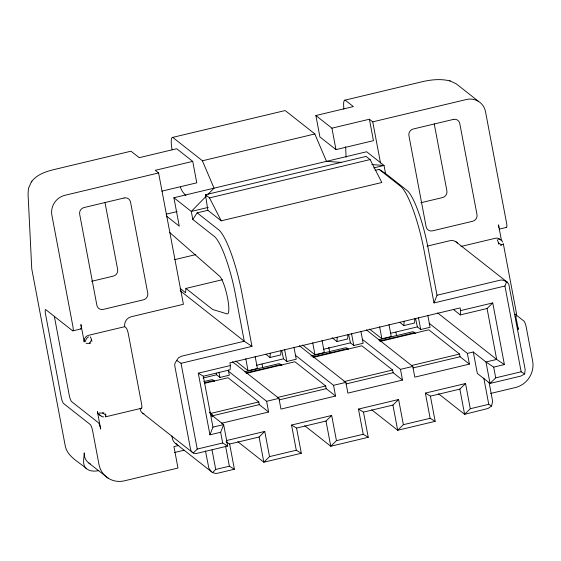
<?xml version="1.0" encoding="UTF-8"?>
<svg xmlns="http://www.w3.org/2000/svg" width="561" height="561" viewBox="0 0 561 561"><rect width="100%" height="100%" fill="white"/><g stroke="black" fill="none" stroke-linecap="round" stroke-linejoin="round"><path stroke-width="0.84" d="M222.422 279.708L185.915 288.424L185.586 292.73L180.13 288.431M429.144 323.269L467.39 353.388L473.274 351.985L485.98 361.992L493.687 367.132L504.395 364.573L492.747 302.933L487.067 308.515L460.3 314.903L460.623 310.591L460.118 307.912L229.905 362.841L230.417 365.52L230.087 369.825L203.32 376.214L198.292 373.184L209.94 434.831L220.648 432.272L223.65 424.586L210.943 414.572L212.016 414.32L212.486 416.795M281.033 350.639L280.71 354.945L270.002 357.504L270.325 353.192M347.96 334.672L347.631 338.977L336.923 341.537L337.252 337.231M414.881 318.704L414.551 323.017L403.843 325.569L404.172 321.264M438.583 393.801L464.613 414.306L488.014 408.471L491.576 406.01L492.418 402.335A6.101 3.275 88.1 0 0 492.27 399.306L489.087 382.455M473.274 351.985L477.327 373.43L490.034 383.436L520.818 376.094L524.696 373.928L525.159 369.454L508.799 284.259L507.256 282.162L455.883 241.735M209.94 434.831L212.942 427.138L203.32 376.214M437.005 295.247L499.907 280.241A6.101 5.119 4.3 0 1 502.944 280.177L506.618 281.706L504.935 286.019L433.997 302.94L437.005 295.247L428.092 248.074A50.49 9.789 76.6 0 0 406.935 190.354L385.54 173.496L379.173 169.415L375.057 170.397M176.715 360.414L178.447 357.806L181.364 356.242L244.266 341.235L251.973 346.368L181.035 363.297L176.715 360.414L174.955 363.36A6.101 4.951 59.9 0 0 174.85 366.2L190.551 449.284C191.063 452.103 194.092 454.305 196.918 453.372L227.703 446.023L223.65 424.586L212.942 427.138M31.43 181.82L28.478 188.3L28.05 193.952L31.76 268.887L65.251 445.918C67.474 456.984 78.989 461.836 86.541 468.744C89.949 471.45 94.641 471.535 98.708 470.595M86.092 343.234A5.61 1.311 -10.7 0 0 89.395 343.283L91.569 339.959A5.61 1.087 76.6 0 0 90.279 336.824M180.242 290.794L244.266 341.235L235.354 294.062A50.49 9.789 76.6 0 0 214.204 236.335L192.809 219.477L197.149 212.843L207.858 210.284L221.23 220.824L381.838 182.5L370.106 159.569L366.095 156.414L205.487 194.73L207.858 210.284M31.9 181.175C37.033 174.73 45.168 171.778 52.909 169.829L130.538 151.309A16.83 3.261 76.6 0 1 131.47 151.582L139.205 157.676L176.68 148.735L192.725 161.379L196.778 182.816L161.856 191.147M31.367 181.897L31.956 181.098M206.266 196.133L191.287 211.441L192.809 219.477M208.061 194.295L214.05 188.173L202.388 160.79A16.837 3.261 76.6 0 0 201.981 160.404L173.223 137.754A16.83 3.261 76.6 0 0 172.101 149.843M193.229 453.015L197.241 449.059L222.675 442.994L227.703 446.023M175.838 443.681L212.535 472.586L215.719 469.459L229.372 466.198L234.4 469.227L229.638 444.039L226.048 441.872M229.638 444.039L259.084 437.012L264.764 431.423L269.525 456.619L263.845 462.208L237.815 441.703M296.566 428.071L301.32 453.267L296.292 450.231L291.531 425.042L296.566 428.071L326.011 421.045L331.684 415.463L336.446 440.651L330.766 446.24L304.742 425.736M363.486 412.104L368.247 437.3L363.212 434.27L358.458 409.074L363.486 412.104L392.931 405.077L398.605 399.495L403.366 424.684L397.693 430.273L371.663 409.768M459.852 389.11L465.532 383.528L470.286 408.724L464.613 414.306L459.852 389.11L430.406 396.136L425.378 393.107L430.14 418.303L435.168 421.332L430.406 396.136M524.696 373.928L521.141 371.782L495.714 377.855L490.034 383.436L485.98 361.992L496.688 359.44L504.395 364.573M500.475 245.339L501.632 244.926A5.61 1.311 -10.7 0 0 503.315 243.691L516.478 313.382A5.61 1.311 -10.7 0 1 514.795 314.616M172.29 137.48L284.715 110.657A16.83 3.261 76.6 0 1 285.654 110.931L314.405 133.574A16.837 3.261 76.6 0 1 314.812 133.967L326.481 161.344L341.298 162.402M344.685 100.216L422.314 81.696C431.276 79.606 440.708 78.715 449.747 80.847M315.878 115.524L331.923 128.167L369.397 119.227L373.451 140.664L335.976 149.605L319.924 136.968L315.878 115.524L353.353 106.583L345.618 100.489A16.83 3.261 76.6 0 0 343.655 105.692L343.823 109.185M192.725 161.379L155.25 170.32L158.595 172.949L183.412 304.286L131.211 316.741A8.415 8.015 -51.8 0 0 124.703 326.691L88.561 335.317A5.61 5.344 -51.8 0 0 84.22 341.951L80.931 324.531A5.61 1.087 76.6 0 1 80.609 328.837M202.388 160.79L314.812 133.967M158.595 172.949L64.908 195.305A16.83 16.038 -51.8 0 0 51.885 215.221L72.902 326.446A5.61 1.087 76.6 0 1 72.579 330.759L45.827 309.686A5.61 1.087 76.6 0 0 45.504 313.992L61.205 397.083A5.61 1.087 76.6 0 0 63.554 403.492L90.3 424.565A5.61 1.087 76.6 0 1 92.649 430.981L98.981 464.48A22.44 21.381 -51.8 0 0 124.451 480.812L177.984 468.042L173.931 446.598L178.756 445.448M369.397 119.227L372.742 121.856L466.429 99.507A16.83 16.038 -51.8 0 1 485.531 111.751L506.548 222.983A5.61 1.087 76.6 0 1 506.225 227.289M166.561 216.146L179.268 226.153L173.903 197.745L366.635 151.758L384.019 165.453L385.54 173.496M205.487 194.73L209.498 197.893L370.106 159.569M166.231 214.169L177.108 211.574M208.271 207.388L191.287 211.441L173.903 197.745M373.829 167.886L384.019 165.453L371.817 164.583M174.59 259.666L195.817 254.603M91.562 281.313L113.315 276.124A5.61 5.344 -51.8 0 0 117.656 269.483L104.984 202.423M420.813 202.752L442.566 197.563A5.61 5.344 -51.8 0 0 446.907 190.929L434.235 123.869M427.026 246.16L449.754 240.739A8.415 8.015 -51.8 0 1 457.474 243.095M72.888 330.843L80.917 328.928M499.311 229.105L506.534 227.38M460.988 246.461L495.447 238.243A5.61 5.344 -51.8 0 1 500.587 239.813M198.292 373.184L230.417 365.52M460.623 310.591L492.747 302.933M203.138 378.009L216.595 374.797L219.94 377.427L229.309 375.197L228.334 370.05M256.594 365.253L283.515 358.83L286.86 361.466L296.229 359.229L293.964 347.217M323.515 349.286L350.436 342.862L353.781 345.499L363.149 343.262L360.884 331.256M390.442 333.318L417.363 326.895L420.701 329.531L430.07 327.294L427.805 315.289M235.739 361.025L248.046 370.723L257.415 368.486L255.15 356.48M302.66 345.064L314.966 354.755L324.335 352.525L322.07 340.513M369.58 329.097L381.887 338.788L391.255 336.558L388.99 324.546M203.79 381.578L211.329 379.776A2.805 2.672 -51.8 0 1 214.288 381.15M244.757 371.803L278.249 363.816A2.805 2.672 -51.8 0 1 281.208 365.183M310.843 356.039L345.169 347.848A2.805 2.672 -51.8 0 1 348.129 349.215M378.598 339.868L412.09 331.881A2.805 2.672 -51.8 0 1 414.663 332.666M204.288 382.833L212.661 380.835A2.805 2.672 -51.8 0 1 214.372 380.982M246.097 372.855L279.581 364.867A2.805 2.672 -51.8 0 1 281.98 365.47M313.017 356.887L346.509 348.9A2.805 2.672 -51.8 0 1 348.213 349.054M379.937 340.92L413.429 332.932A2.805 2.672 -51.8 0 1 415.82 333.543M204.344 383.38L228.025 377.728L258.782 401.957L259.287 404.635L268.649 412.012L221.602 423.239M246.188 373.395L294.946 361.761L325.703 385.989L326.207 388.668L335.569 396.045L280.963 409.074L278.936 398.352L232.499 361.775M313.108 357.427L361.866 345.793L392.623 370.022L393.128 372.707L402.489 380.078L347.883 393.107L345.857 382.385L299.42 345.807M380.028 341.46L428.786 329.826L459.543 354.061L460.055 356.74L469.417 364.11L414.803 377.139L412.777 366.417L366.34 329.84M141.54 408.247L105.405 416.865A5.61 1.087 76.6 0 0 105.749 415.007L105.636 413.822M210.052 413.583L258.782 401.957M277.814 397.419L325.703 385.989M343.9 381.648L392.623 370.022M411.662 365.484L459.543 354.061M228.383 371.165L266.622 401.29L278.936 398.352M295.303 355.197L333.543 385.323L345.857 382.385M362.224 339.237L400.47 369.355L412.777 366.417M211.399 416.066L259.287 404.635M279.161 399.895L326.207 388.668M346.081 383.927L393.128 372.707M413.008 367.96L460.055 356.74M174.583 452.496L183.959 450.259M226.286 440.609L264.764 431.423M291.531 425.042L331.684 415.463M358.458 409.074L398.605 399.495M425.378 393.107L465.532 383.528M490.623 393.45L515.264 387.567A22.44 21.381 -51.8 0 0 532.634 361.018L526.302 327.512A5.61 1.087 76.6 0 0 523.953 321.102L515.72 314.616M269.525 456.619L296.292 450.231M336.446 440.651L363.212 434.27M403.366 424.684L430.14 418.303M470.286 408.724L488.757 404.313L491.576 406.01M234.4 469.227L218.075 473.126A6.101 3.107 -20.1 0 1 215.291 473.386L212.535 472.586M301.32 453.267L263.845 462.208L259.084 437.012M368.247 437.3L330.766 446.24L326.011 421.045M435.168 421.332L397.693 430.273L392.931 405.077M89.395 343.283L90.819 343.08M99.255 412.924A5.61 1.311 -10.7 0 0 102.565 412.966L103.988 412.763M450.118 80.959L456.205 83.806L478.68 101.506M449.691 80.833L450.181 80.973M86.541 468.744C81.787 464.796 84.192 458.071 84.269 452.895C83.855 457.334 86.24 461.906 90.272 463.884M497.165 239.75A5.61 1.087 76.6 0 1 498.449 242.885L501.632 244.926M102.565 412.966L105.749 415.007M506.618 281.706L507.256 282.162M88.855 463.077L108.119 478.147M379.173 169.415L400.568 186.266A56.107 10.876 76.6 0 1 424.074 250.409L433.997 302.94M453.435 309.49L460.3 314.903M437.643 312.926L496.688 359.44L487.067 308.515M399.727 322.323L403.843 325.569M197.149 212.843L218.545 229.694A56.107 10.876 76.6 0 1 242.05 293.838L251.973 346.368M332.119 337.75L336.923 341.537M185.915 288.424L212.661 309.49L227.086 313.88A19.635 3.808 76.6 0 0 227.471 297.54A19.635 3.808 76.6 0 0 219.554 276.145L169.569 232.373M265.886 354.257L270.002 357.504M124.703 326.691L126.036 327.75A5.61 1.087 76.6 0 1 128.392 334.16L141.554 403.85A5.61 1.087 76.6 0 1 141.232 408.156M209.288 412.167L212.016 414.32M142.683 413.198L192.577 452.531M211.567 471.864L208.846 468.176L205.501 450.995M185.95 195.726L183.159 192.472A16.83 3.261 76.6 0 1 180.362 187.15M209.498 197.893L221.23 220.824M498.449 242.885L498.827 244.28M91.569 339.959L91.941 341.361M415.547 318.445L417.363 326.895M348.626 334.412L350.436 342.862M281.699 350.38L283.515 358.83M216.23 373.107L216.595 374.797M501.499 240.662L498.519 224.898A5.61 1.087 76.6 0 1 498.848 227.443M515.762 316.159L518.273 329.433A5.61 1.087 76.6 0 0 517.586 326.607M504.935 286.019L521.141 371.782M493.687 367.132L495.714 377.855M483.799 378.079L488.757 404.313M467.39 353.388L469.417 364.11M418.436 317.526L420.701 329.531M372.742 121.856L380.526 163.062M395.87 332.154L396.522 335.59M400.47 369.355L402.489 380.078M379.622 326.783L381.887 338.788M331.923 128.167L335.976 149.605M351.516 333.486L353.781 345.499M328.788 347.266L329.763 352.42M333.543 385.323L335.569 396.045M312.701 342.75L314.966 354.755M284.595 349.454L286.86 361.466M262.029 364.089L262.681 367.525M266.622 401.29L268.649 412.012M245.781 358.717L248.046 370.723M218.965 372.287L219.94 377.427M225.564 446.044L229.372 466.198M220.648 432.272L222.675 442.994M212.044 449.992L215.719 469.459M181.035 363.297L197.241 449.059M171.939 436.03L172.416 438.562A8.415 8.015 -51.8 0 0 177.087 444.326M140.145 408.443L140.404 409.782A5.61 5.344 -51.8 0 0 143.953 413.787M54.347 316.362L69.234 395.168A5.61 1.087 76.6 0 0 71.584 401.578L98.329 422.65A5.61 1.087 76.6 0 1 100.685 429.06L97.39 411.641A5.61 5.344 -51.8 0 0 100.945 415.645M345.611 146.73L346.116 157.206M498.203 239.147A5.61 5.344 -51.8 0 1 502.705 242.029M516.393 314.497A5.61 5.344 -51.8 0 1 515.461 317.224M85.482 341.579A5.61 5.344 -51.8 0 1 88.547 336.88M103.673 416.928A5.61 5.344 -51.8 0 1 99.171 414.039M124.156 197.977L84.003 207.556A5.61 5.344 -51.8 0 0 79.662 214.19L96.885 305.317A5.61 5.344 -51.8 0 0 103.252 309.406L143.406 299.826A5.61 5.344 -51.8 0 0 147.746 293.186L130.524 202.058A5.61 5.344 -51.8 0 0 124.156 197.977M453.407 119.416L413.261 128.995A5.61 5.344 -51.8 0 0 408.92 135.636L426.136 226.763A5.61 5.344 -51.8 0 0 432.503 230.844L472.657 221.265A5.61 5.344 -51.8 0 0 476.997 214.632L459.775 123.504A5.61 5.344 -51.8 0 0 453.407 119.416"/></g></svg>
